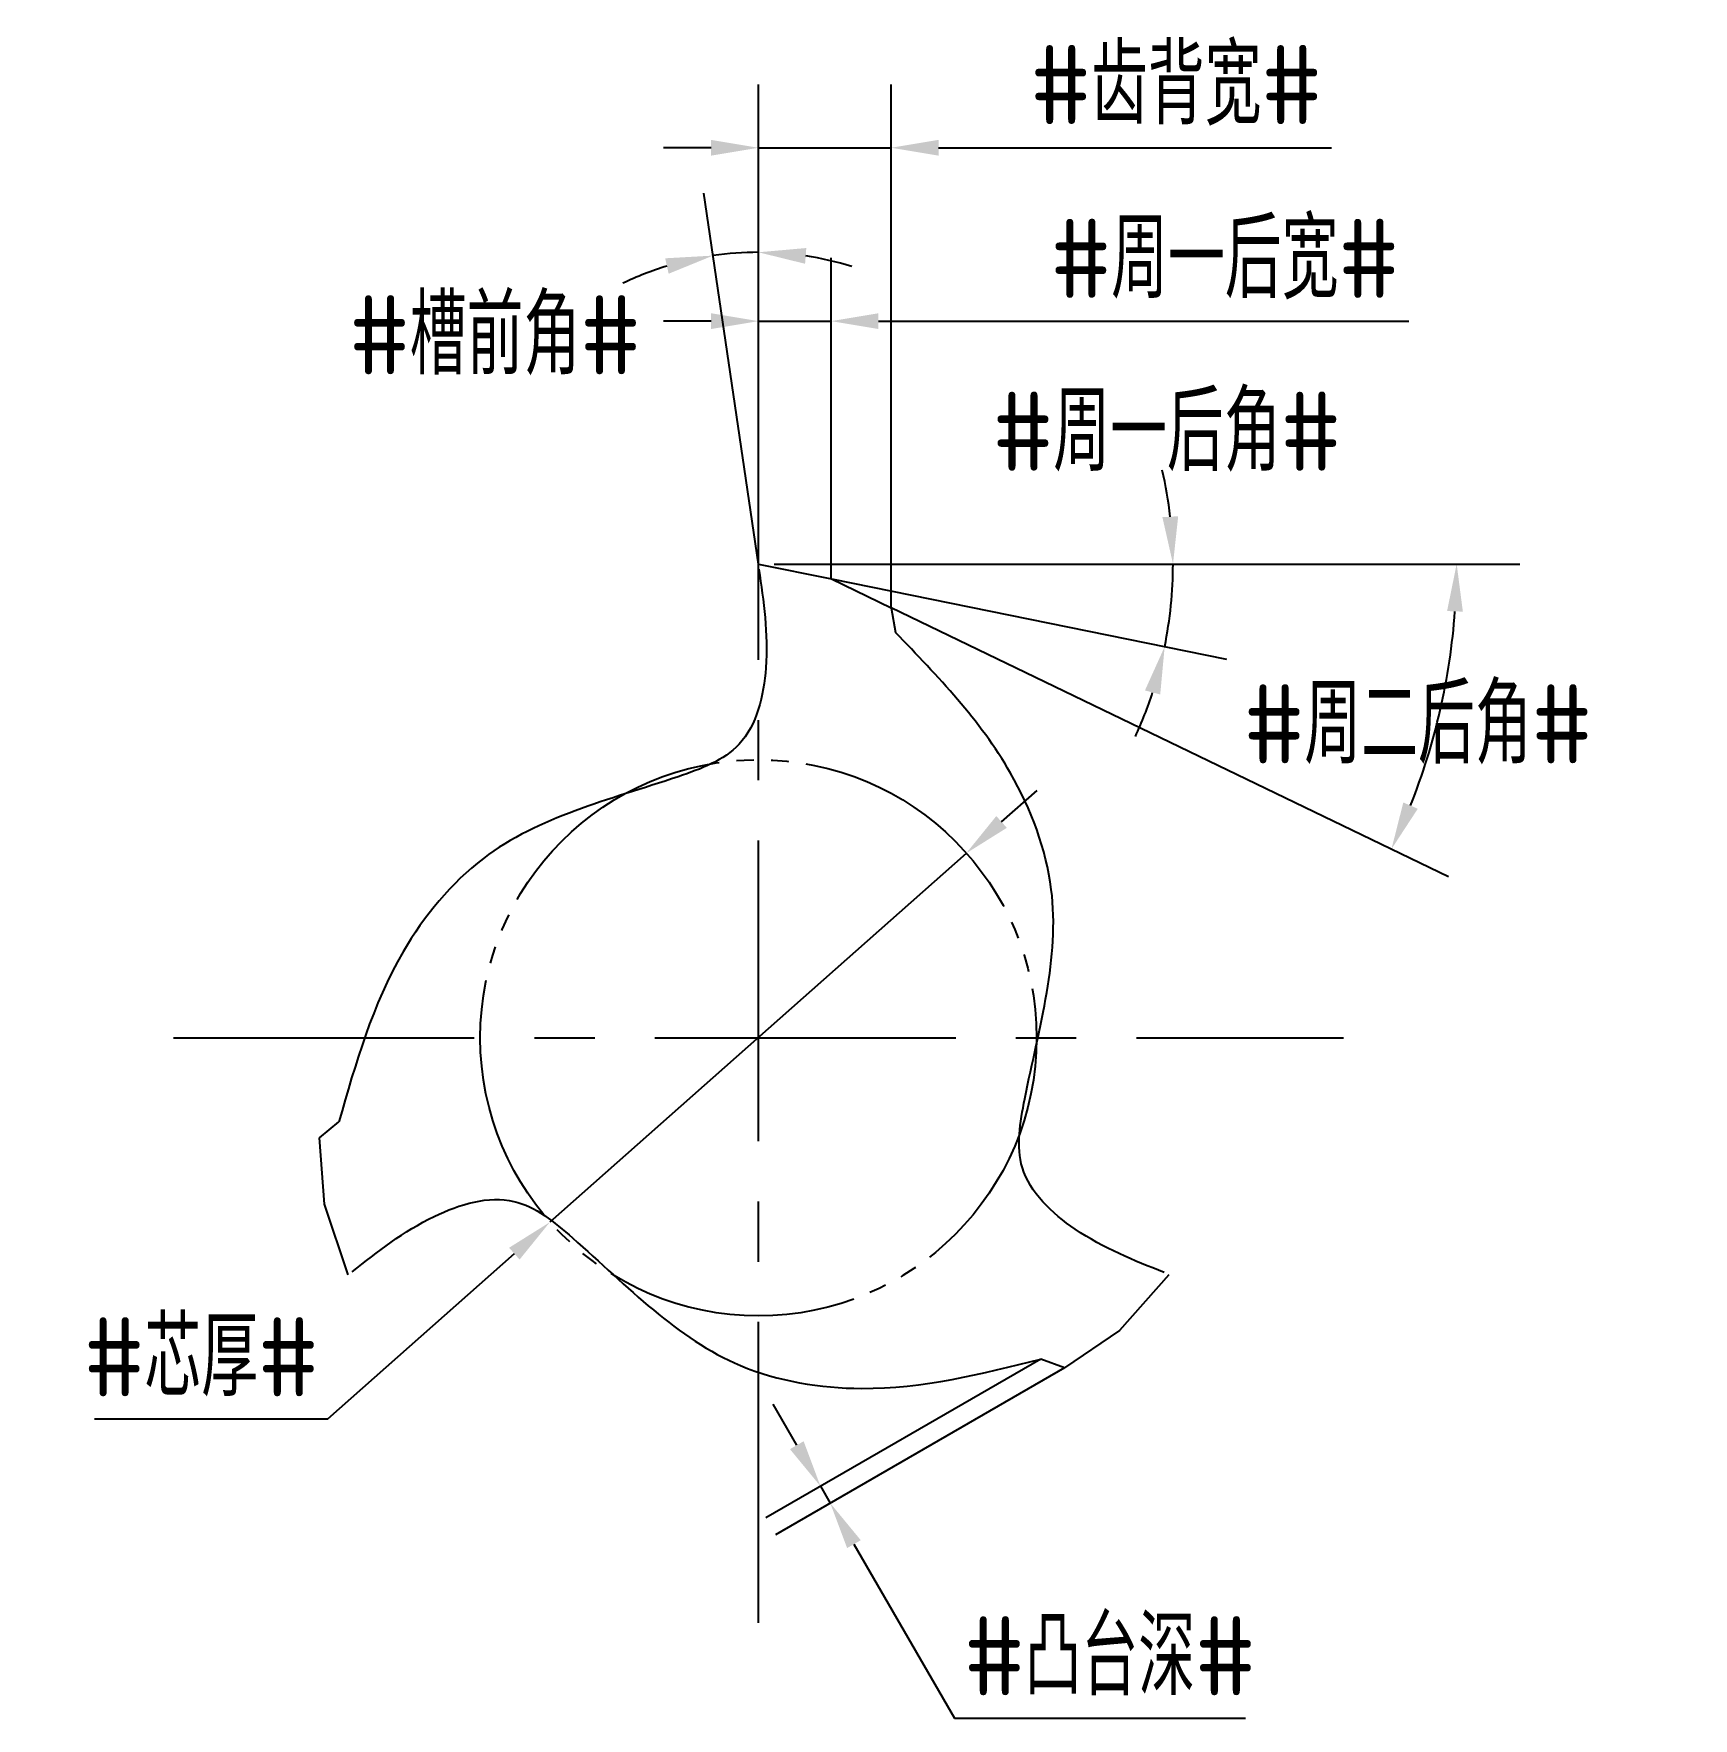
# Model space of a CAD drawing. Header units: millimetres. Extents: x 510.7 to 563.2, y 70.7 to 124.
import ezdxf

# ---------------------------------------------------------------- set-up
doc = ezdxf.new("R2010")
doc.units = ezdxf.units.MM
for name, pattern in [('ACAD_ISO04W100', [30, 24, -3, 0, -3]), ('CENTER', [50.8, 31.75, -6.35, 6.35, -6.35]), ('JIS_09_08', [10.75, 8, -0.55, 0.55, -0.55, 0.55, -0.55])]:
    doc.linetypes.add(name, pattern=pattern)
for name, color, linetype in [('中心线', 2, 'ACAD_ISO04W100'), ('标注', 7, 'Continuous'), ('虚线轮廓', 1, 'Continuous'), ('轮廓', 4, 'Continuous')]:
    doc.layers.add(name, color=color, linetype=linetype)
doc.styles.add('CFST0', font='gbenor.shx', dxfattribs={"bigfont": 'gbcbig.shx'})
doc.dimstyles.new('TYToolDesignC1-1', dxfattribs={"dimtxt": 2.5, "dimasz": 1.5, "dimexe": 2, "dimexo": 0, "dimtad": 1, "dimtoh": 1, "dimdec": 3, "dimdsep": 46, "dimtxsty": 'CFST0', "dimcen": 2.502, "dimclrd": 3, "dimclre": 3, "dimclrt": 3, "dimazin": 2, "dimtfac": 1, "dimtdec": 3, "dimtmove": 0, "dimatfit": 3, "dimfxl": 1, "dimarcsym": 0})

# ---------------------------------------------------------------- blocks, each defined once
blk = doc.blocks.new('*D3')
at = {"layer": 'Defpoints', "color": 0, "transparency": 16777216}
for p in [(540.203, 98.082), (527.026, 86.404)]:
    blk.add_point(p, dxfattribs=at)
at = {"layer": '标注', "color": 3, "lineweight": -2, "transparency": 16777216}
for p, q in [((541.325, 99.076), (542.448, 100.071)), ((540.203, 98.082), (527.026, 86.404)), ((519.999, 80.177), (525.903, 85.409)), ((512.61, 80.177), (519.999, 80.177))]:
    blk.add_line(p, q, dxfattribs=at)
at = {"layer": '标注', "color": 3, "transparency": 16777216}
for points in [[(541.16, 99.264), (541.491, 98.889), (540.203, 98.082)], [(525.737, 85.596), (526.069, 85.222), (527.026, 86.404)]]:
    blk.add_solid(points, dxfattribs=at)
at = {"layer": '标注', "color": 3, "transparency": 16777216, "insert": (515.992, 82.135), "char_height": 2.5, "attachment_point": 5, "style": 'CFST0'}
blk.add_mtext('#芯厚#', dxfattribs=at)
blk = doc.blocks.new('*D5')
at = {"layer": 'Defpoints', "color": 0, "transparency": 16777216}
for p in [(533.15, 117.1), (533.629, 107.243), (533.629, 107.243), (533.629, 106.303), (533.889, 105.473)]:
    blk.add_point(p, dxfattribs=at)
at = {"layer": '标注', "color": 3, "lineweight": -2, "transparency": 16777216}
for q in [(531.904, 118.986), (533.629, 119.112)]:
    blk.add_line((533.629, 107.243), q, dxfattribs=at)
for start, end in [(90, 98.3566), (72.5661, 81.2831), (107.0735, 115.7904)]:
    blk.add_arc((533.629, 107.243), 9.869, start, end, dxfattribs=at)
at = {"layer": '标注', "color": 3, "transparency": 16777216}
for points in [[(530.677, 116.921), (530.787, 116.433), (532.195, 117.007)], [(535.106, 116.748), (535.144, 117.247), (533.629, 117.112)]]:
    blk.add_solid(points, dxfattribs=at)
at = {"layer": '标注', "color": 3, "transparency": 16777216, "insert": (525.291, 114.48), "char_height": 2.5, "attachment_point": 5, "style": 'CFST0'}
blk.add_mtext('#槽前角#', dxfattribs=at)
blk = doc.blocks.new('*D8')
at = {"layer": 'Defpoints', "color": 0, "transparency": 16777216}
for p in [(533.629, 107.243), (533.629, 107.243), (534.129, 107.243), (535.939, 106.773), (546.634, 105.492)]:
    blk.add_point(p, dxfattribs=at)
at = {"layer": '标注', "color": 3, "lineweight": -2, "transparency": 16777216}
for p, q in [((534.129, 107.243), (548.752, 107.243)), ((535.939, 106.773), (548.448, 104.228))]:
    blk.add_line(p, q, dxfattribs=at)
for start, end in [(6.5529, 13.1057), (348.4994, 0), (335.3937, 341.9465)]:
    blk.add_arc((533.629, 107.243), 13.123, start, end, dxfattribs=at)
at = {"layer": '标注', "color": 3, "transparency": 16777216}
for points in [[(546.916, 108.755), (546.416, 108.726), (546.752, 107.243)], [(545.864, 103.24), (546.347, 103.112), (546.488, 104.626)]]:
    blk.add_solid(points, dxfattribs=at)
at = {"layer": '标注', "color": 3, "transparency": 16777216, "insert": (546.559, 111.427), "char_height": 2.5, "attachment_point": 5, "style": 'CFST0'}
blk.add_mtext('#周一后角#', dxfattribs=at)
blk = doc.blocks.new('*D9')
at = {"layer": 'Defpoints', "color": 0, "transparency": 16777216}
for p in [(534.969, 107.243), (534.969, 107.243), (535.629, 107.243), (537.829, 105.863), (555.499, 104.143)]:
    blk.add_point(p, dxfattribs=at)
at = {"layer": '标注', "color": 3, "lineweight": -2, "transparency": 16777216}
for p, q in [((535.629, 107.243), (557.731, 107.243)), ((537.829, 105.863), (555.469, 97.351))]:
    blk.add_line(p, q, dxfattribs=at)
blk.add_arc((534.969, 107.243), 20.762, 338.3822, 355.8596, dxfattribs=at)
at = {"layer": '标注', "color": 3, "transparency": 16777216}
for points in [[(555.427, 105.753), (555.927, 105.735), (555.731, 107.243)], [(554.5, 99.493), (554.042, 99.694), (553.668, 98.22)]]:
    blk.add_solid(points, dxfattribs=at)
at = {"layer": '标注', "color": 3, "transparency": 16777216, "insert": (554.507, 102.163), "char_height": 2.5, "attachment_point": 5, "style": 'CFST0'}
blk.add_mtext('#周二后角#', dxfattribs=at)
blk = doc.blocks.new('*D7')
at = {"layer": 'Defpoints', "color": 0, "transparency": 16777216}
for p in [(535.929, 114.932), (533.629, 107.243), (535.929, 106.773)]:
    blk.add_point(p, dxfattribs=at)
at = {"layer": '标注', "color": 3, "lineweight": -2, "transparency": 16777216}
for p, q in [((533.629, 107.243), (533.629, 116.932)), ((535.929, 106.773), (535.929, 116.932)), ((532.129, 114.932), (530.629, 114.932)), ((533.629, 114.932), (535.929, 114.932)), ((537.429, 114.932), (554.22, 114.932))]:
    blk.add_line(p, q, dxfattribs=at)
at = {"layer": '标注', "color": 3, "transparency": 16777216}
for points in [[(532.129, 115.182), (532.129, 114.682), (533.629, 114.932)], [(537.429, 115.182), (537.429, 114.682), (535.929, 114.932)]]:
    blk.add_solid(points, dxfattribs=at)
at = {"layer": '标注', "color": 3, "transparency": 16777216, "insert": (548.393, 116.89), "char_height": 2.5, "attachment_point": 5, "style": 'CFST0'}
blk.add_mtext('#周一后宽#', dxfattribs=at)
blk = doc.blocks.new('*D6')
at = {"layer": 'Defpoints', "color": 0, "transparency": 16777216}
for p in [(537.829, 120.421), (533.629, 107.243), (537.829, 105.863)]:
    blk.add_point(p, dxfattribs=at)
at = {"layer": '标注', "color": 3, "lineweight": -2, "transparency": 16777216}
for p, q in [((533.629, 107.243), (533.629, 122.421)), ((537.829, 105.863), (537.829, 122.421)), ((532.129, 120.421), (530.629, 120.421)), ((533.629, 120.421), (537.829, 120.421)), ((539.329, 120.421), (551.77, 120.421))]:
    blk.add_line(p, q, dxfattribs=at)
at = {"layer": '标注', "color": 3, "transparency": 16777216}
for points in [[(532.129, 120.671), (532.129, 120.171), (533.629, 120.421)], [(539.329, 120.671), (539.329, 120.171), (537.829, 120.421)]]:
    blk.add_solid(points, dxfattribs=at)
at = {"layer": '标注', "color": 3, "transparency": 16777216, "insert": (546.853, 122.392), "char_height": 2.5, "attachment_point": 5, "style": 'CFST0'}
blk.add_mtext('#齿背宽#', dxfattribs=at)
blk = doc.blocks.new('*D4')
at = {"layer": 'Defpoints', "color": 0, "transparency": 16777216}
for p in [(542.569, 82.073), (543.319, 81.793), (535.902, 77.51)]:
    blk.add_point(p, dxfattribs=at)
at = {"layer": '标注', "color": 3, "lineweight": -2, "transparency": 16777216}
for p, q in [((542.569, 82.073), (533.861, 77.045)), ((543.319, 81.793), (534.17, 76.51)), ((534.843, 79.344), (534.093, 80.643)), ((535.593, 78.045), (535.902, 77.51)), ((536.652, 76.211), (539.836, 70.697)), ((539.836, 70.697), (549.045, 70.697))]:
    blk.add_line(p, q, dxfattribs=at)
at = {"layer": '标注', "color": 3, "transparency": 16777216}
for points in [[(535.06, 79.469), (534.627, 79.219), (535.593, 78.045)], [(536.869, 76.336), (536.436, 76.086), (535.902, 77.51)]]:
    blk.add_solid(points, dxfattribs=at)
at = {"layer": '标注', "color": 3, "transparency": 16777216, "insert": (544.753, 72.669), "char_height": 2.5, "attachment_point": 5, "style": 'CFST0'}
blk.add_mtext('#凸台深#', dxfattribs=at)

msp = doc.modelspace()

# ---------------------------------------------------------------- linework, layer by layer
at = {"layer": '中心线', "linetype": 'CENTER', "ltscale": 0.3}
for p, q in [((533.6292, 73.7247), (533.6292, 110.7608)), ((515.1111, 92.2427), (552.1472, 92.2427))]:
    msp.add_line(p, q, dxfattribs=at)
at = {"layer": '虚线轮廓', "color": 7, "linetype": 'JIS_09_08'}
msp.add_circle((533.6292, 92.2427), 8.8047, dxfattribs=at)
at = {"layer": '轮廓', "linetype": 'Continuous'}
for p, q in [((533.6292, 107.2427), (535.9401, 106.7748)), ((535.9401, 106.7748), (537.8292, 105.8602)), ((519.8885, 86.978), (519.7361, 89.0713)), ((520.6388, 84.7427), (519.8885, 86.978)), ((546.6196, 84.7427), (545.0589, 82.9753)), ((545.0589, 82.9753), (543.3222, 81.7967))]:
    msp.add_line(p, q, dxfattribs=at)
at = {"layer": '轮廓'}
for p, q in [((537.8292, 105.8602), (537.9681, 105.0723)), ((519.7361, 89.0713), (520.349, 89.5855)), ((543.3222, 81.7967), (542.5705, 82.0703))]:
    msp.add_line(p, q, dxfattribs=at)
for points in [[(533.642, 107.0834), (533.862, 103.9584), (533.0144, 101.5344), (531.0871, 100.5092), (524.9241, 97.9204), (522.3813, 94.9625), (520.349, 89.5855)], [(546.4752, 84.8113), (543.6588, 86.1833), (541.9834, 88.1293), (542.0592, 90.311), (542.8987, 96.9428), (541.6085, 100.6238), (537.9681, 105.0723)], [(520.7704, 84.8335), (523.3667, 86.5865), (525.8898, 87.0644), (527.7412, 85.908), (533.0648, 81.865), (536.8978, 81.1419), (542.5705, 82.0703)]]:
    msp.add_spline(points, degree=3, dxfattribs=at)

# ---------------------------------------------------------------- dimensions: what is measured, and where the dimension line sits
at = {"layer": '标注'}
for base, p2, text, picture, middle in [((537.8292, 120.4206), (537.8292, 105.8627), '#齿背宽#', '*D6', (546.8526, 120.4206)), ((535.9292, 114.9318), (535.9292, 106.7727), '#周一后宽#', '*D7', (548.3927, 114.9318))]:
    dim = msp.add_linear_dim(base=base, p1=(533.6292, 107.2427), p2=p2, text=text, dimstyle='TYToolDesignC1-1', dxfattribs=at)
    dim.commit()
    dim.dimension.update_dxf_attribs({"geometry": picture, "text_midpoint": middle, "dimtype": 160})
for base, line1, line2, text, picture, middle in [((533.1496, 117.1), ((533.6292, 107.2427), (533.6292, 106.3027)), ((533.6292, 107.2427), (533.8892, 105.4727)), '#槽前角#', '*D5', (525.2911, 112.5222)), ((546.6345, 105.492), ((533.6292, 107.2427), (535.9392, 106.7727)), ((533.6292, 107.2427), (534.1292, 107.2427)), '#周一后角#', '*D8', (546.5592, 109.4827)), ((555.4985, 104.1431), ((534.9692, 107.2427), (537.8292, 105.8627)), ((534.9692, 107.2427), (535.6292, 107.2427)), '#周二后角#', '*D9', (554.507, 100.2187))]:
    dim = msp.add_angular_dim_2l(base=base, line1=line1, line2=line2, text=text, dimstyle='TYToolDesignC1-1', dxfattribs=at)
    dim.commit()
    dim.dimension.update_dxf_attribs({"geometry": picture, "text_midpoint": middle, "dimtype": 162})
dim = msp.add_diameter_dim_2p(p1=(540.2027, 98.0816), p2=(527.0257, 86.4039), text='#芯厚#', dimstyle='TYToolDesignC1-1', dxfattribs=at)
dim.commit()
dim.dimension.update_dxf_attribs({"geometry": '*D3', "text_midpoint": (515.9921, 80.1772), "dimtype": 163})
dim = msp.add_linear_dim(base=(535.9021, 77.5105), p1=(542.5692, 82.0727), p2=(543.3192, 81.7927), angle=300, text='#凸台深#', dimstyle='TYToolDesignC1-1', dxfattribs=at)
dim.commit()
dim.dimension.update_dxf_attribs({"geometry": '*D4', "text_midpoint": (544.7528, 70.6974), "dimtype": 160})

doc.saveas('drawing.dxf')
